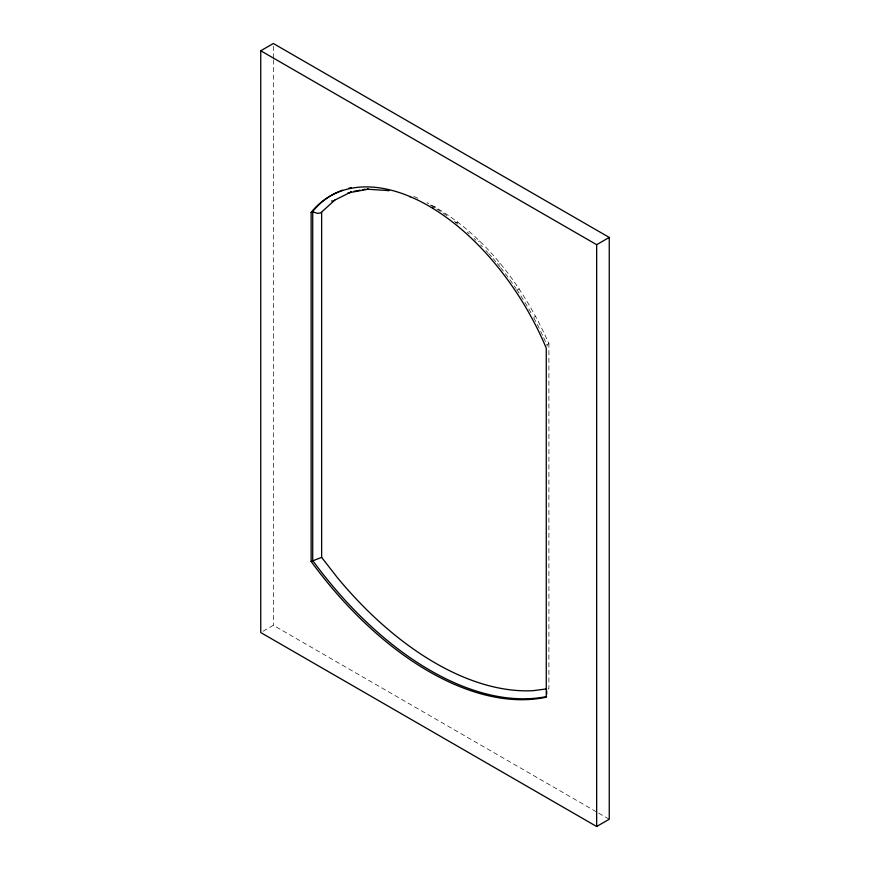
<?xml version="1.0" encoding="UTF-8"?>
<svg xmlns="http://www.w3.org/2000/svg" width="870" height="870" viewBox="0 0 870 870"><rect width="100%" height="100%" fill="white"/><g stroke="black" fill="none" stroke-linecap="round" stroke-linejoin="round"><path stroke-width="0.65" stroke-dasharray="4.35 3.26" d="M546.936 344.988L548.905 343.596C523.435 286.35 483.524 232.051 426.963 202.688M534.136 317.148L535.779 316.191M435.272 206.679L434.097 207.343M457.805 221.872L456.641 222.535A6.329 3.001 -52.3 0 1 455.565 222.85M479.718 240.99L478.554 241.653M500.391 263.512L499.228 264.186M519.26 288.818L518.096 289.482A6.329 0.609 -33.9 0 1 517.596 289.753M263.044 631.25L273.343 625.302L597.505 812.449M547.915 689.17L548.905 688.605L548.905 343.596M413.913 196.413L419.851 199.263M598.68 813.124L609.25 819.225M273.343 46.219L273.343 58.453M273.343 59.812L273.343 625.302M430.28 205.005A197.349 113.937 60 0 1 447.996 216.532M454.466 221.404A197.349 113.937 60 0 1 459.436 225.395M467.32 232.17A197.349 113.937 60 0 1 469.278 233.932M474.106 238.467A197.349 113.937 60 0 1 476.02 240.316M480.566 244.872A197.349 113.937 60 0 1 482.382 246.732M485.971 250.538A197.349 113.937 60 0 1 487.744 252.474M488.635 253.453A197.349 113.937 60 0 1 492.137 257.422M493.007 258.423A197.349 113.937 60 0 1 496.444 262.468M497.303 263.501A197.349 113.937 60 0 1 499.826 266.601M500.674 267.645A197.349 113.937 60 0 1 515.943 288.405M516.704 289.536A197.349 113.937 60 0 1 532.462 315.397M533.712 317.702A197.349 113.937 60 0 1 543.119 336.494M543.663 337.68A197.349 113.937 60 0 1 547.339 346.021"/><path stroke-width="1.3" d="M546.675 690.965L546.719 693.934M313.396 211.954L317.398 213.389L320.638 212.954L334.754 200.122L351.284 191.835L350.099 192.498A6.329 5.133 71.6 0 1 348.087 192.716M260.75 50.775L273.343 43.5L609.25 237.434L609.25 819.225L596.657 826.5L260.75 632.566L260.75 50.775L596.657 244.698L609.25 237.434M311.134 212.367A197.349 113.937 60 0 1 546.262 348.12L546.262 697.196A294.245 169.878 60 0 1 311.134 561.454L311.134 212.367L312.711 211.464A197.349 113.937 60 0 1 342.552 190.182M334.754 200.122L333.569 200.785A6.329 5.166 55.1 0 1 331.492 201.035M311.134 561.454L321.639 557.387L321.639 212.389M353.796 191.367L360.082 190.193M362.605 189.725L365.117 189.258M349.446 192.672L368.336 189.149A6.329 4.959 86.9 0 1 367.031 189.181L388.411 190.573M546.284 688.942L533.201 690.66A288.677 166.67 60 0 1 337.332 577.571L321.639 557.387M596.657 244.698L596.657 826.5M312.711 211.464L312.711 560.541A294.245 169.878 60 0 0 546.621 696.544M348.805 188.279A197.349 113.937 60 0 1 351.349 187.692M432.966 207.625A6.329 3.654 -60 0 1 432.444 207.615M410.379 196.761A6.329 4.209 -69.1 0 1 409.803 196.74M389.031 190.497A6.329 4.654 -80 0 1 387.803 190.53"/></g></svg>
